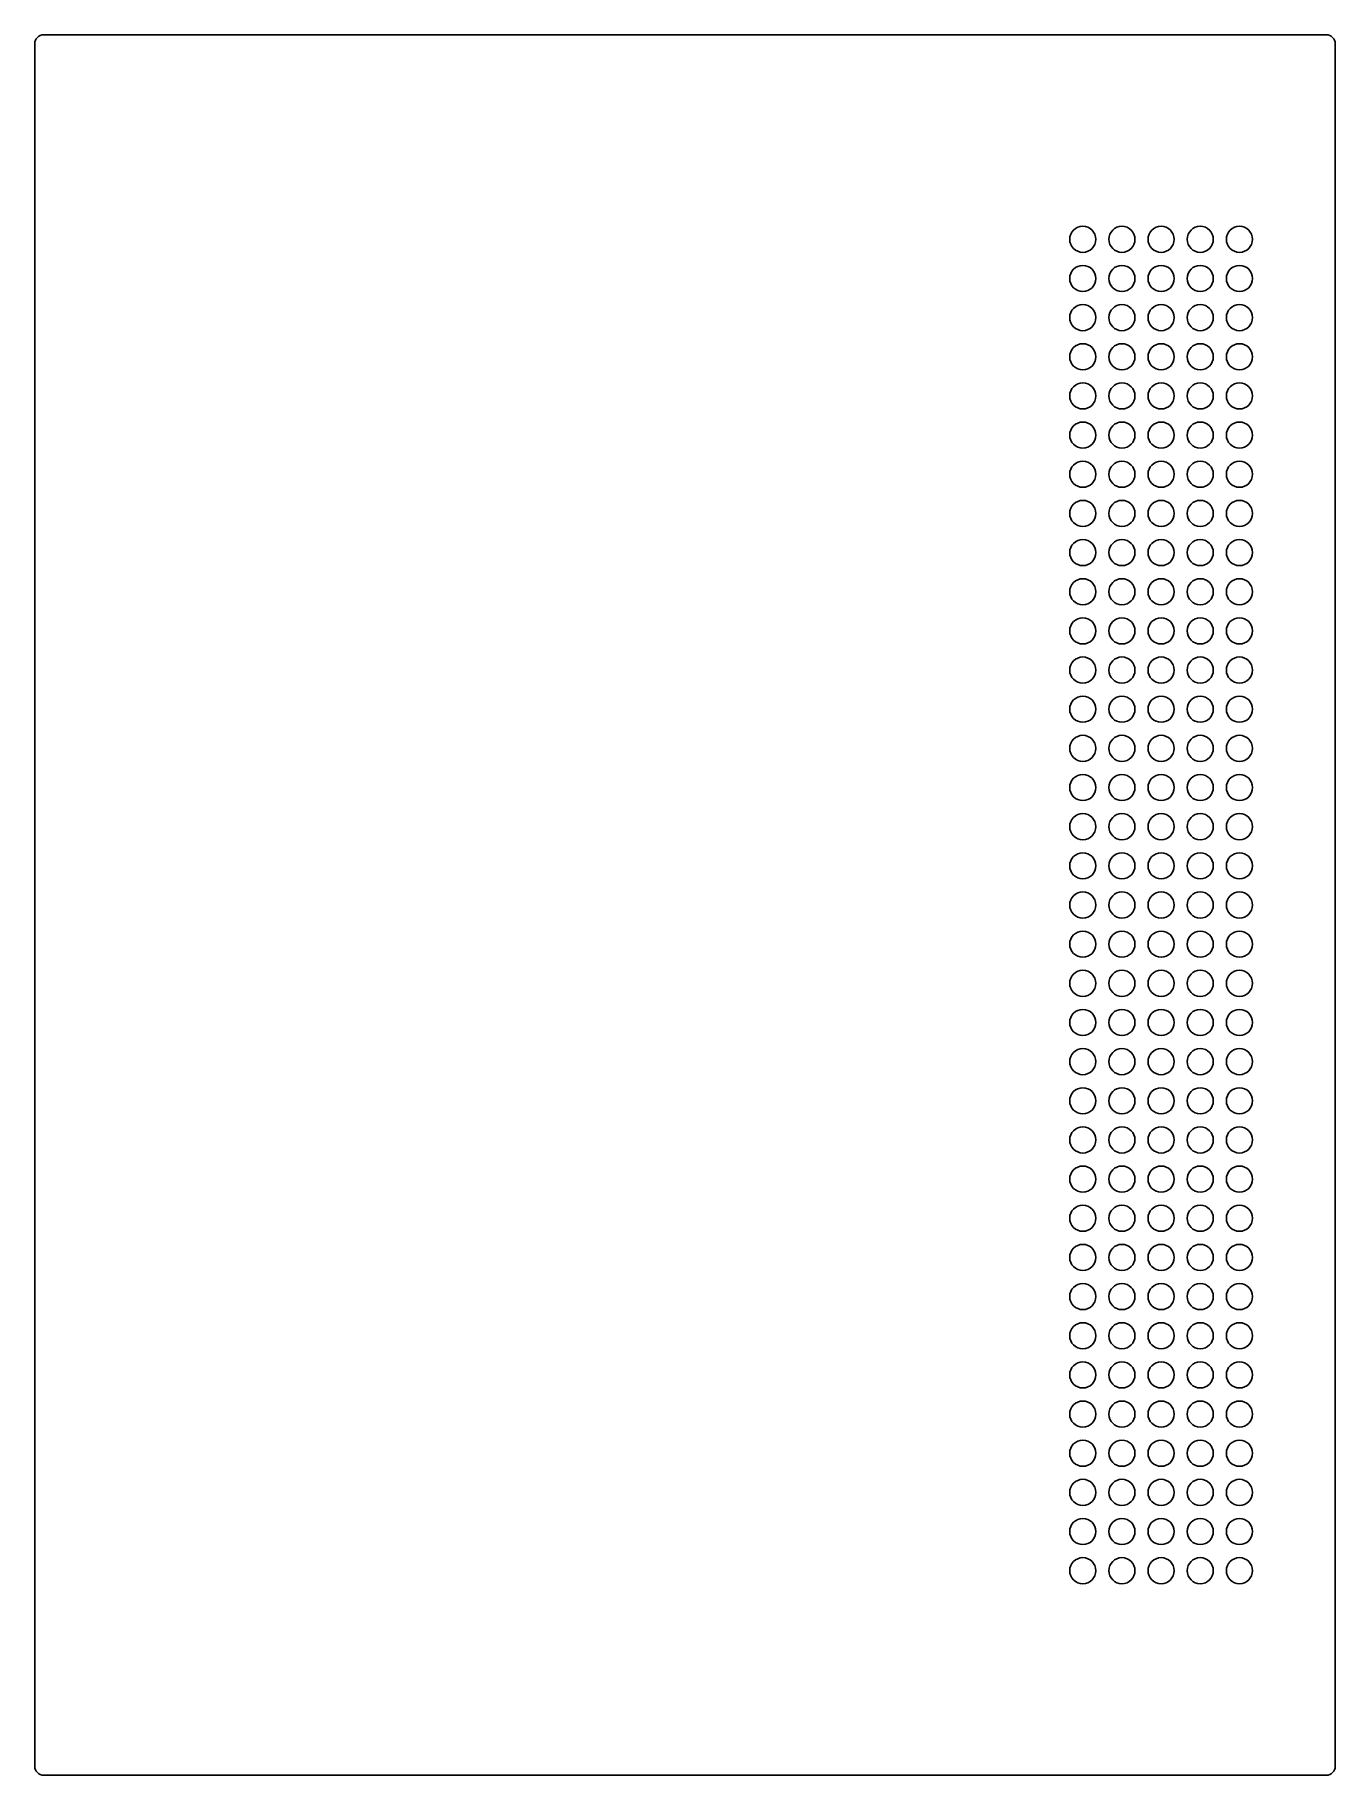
# Model space of a CAD drawing. Header units: millimetres. Extents: x -149 to 149, y -200 to 200.
import ezdxf

# ---------------------------------------------------------------- set-up
doc = ezdxf.new("R2010")
doc.units = ezdxf.units.MM

msp = doc.modelspace()

# ---------------------------------------------------------------- linework, layer by layer
msp.add_lwpolyline([(-147.4, 200, 0.414214), (-149.4, 198), (-149.4, -198, 0.414214), (-147.4, -200), (147.4, -200, 0.414214), (149.4, -198), (149.4, 198, 0.414214), (147.4, 200)], format="xyb", close=True)
for centre in [(91.4, 153), (100.4, 153), (109.4, 153), (118.4, 153), (127.4, 153), (91.4, 144), (100.4, 144), (109.4, 144), (118.4, 144), (127.4, 144), (91.4, 135), (100.4, 135), (109.4, 135), (118.4, 135), (127.4, 135), (91.4, 126), (100.4, 126), (109.4, 126), (118.4, 126), (127.4, 126), (91.4, 117), (100.4, 117), (109.4, 117), (118.4, 117), (127.4, 117), (91.4, 108), (100.4, 108), (109.4, 108), (118.4, 108), (127.4, 108), (91.4, 99), (100.4, 99), (109.4, 99), (118.4, 99), (127.4, 99), (91.4, 90), (100.4, 90), (109.4, 90), (118.4, 90), (127.4, 90), (91.4, 81), (100.4, 81), (109.4, 81), (118.4, 81), (127.4, 81), (91.4, 72), (100.4, 72), (109.4, 72), (118.4, 72), (127.4, 72), (91.4, 63), (100.4, 63), (109.4, 63), (118.4, 63), (127.4, 63), (91.4, 54), (100.4, 54), (109.4, 54), (118.4, 54), (127.4, 54), (91.4, 45), (100.4, 45), (109.4, 45), (118.4, 45), (127.4, 45), (91.4, 36), (100.4, 36), (109.4, 36), (118.4, 36), (127.4, 36), (91.4, 27), (100.4, 27), (109.4, 27), (118.4, 27), (127.4, 27), (91.4, 18), (100.4, 18), (109.4, 18), (118.4, 18), (127.4, 18), (91.4, 9), (100.4, 9), (109.4, 9), (118.4, 9), (127.4, 9), (91.4, 0), (100.4, 0), (109.4, 0), (118.4, 0), (127.4, 0), (91.4, -9), (100.4, -9), (109.4, -9), (118.4, -9), (127.4, -9), (91.4, -18), (100.4, -18), (109.4, -18), (118.4, -18), (127.4, -18), (91.4, -27), (100.4, -27), (109.4, -27), (118.4, -27), (127.4, -27), (91.4, -36), (100.4, -36), (109.4, -36), (118.4, -36), (127.4, -36), (91.4, -45), (100.4, -45), (109.4, -45), (118.4, -45), (127.4, -45), (91.4, -54), (100.4, -54), (109.4, -54), (118.4, -54), (127.4, -54), (91.4, -63), (100.4, -63), (109.4, -63), (118.4, -63), (127.4, -63), (91.4, -72), (100.4, -72), (109.4, -72), (118.4, -72), (127.4, -72), (91.4, -81), (100.4, -81), (109.4, -81), (118.4, -81), (127.4, -81), (91.4, -90), (100.4, -90), (109.4, -90), (118.4, -90), (127.4, -90), (91.4, -99), (100.4, -99), (109.4, -99), (118.4, -99), (127.4, -99), (91.4, -108), (100.4, -108), (109.4, -108), (118.4, -108), (127.4, -108), (91.4, -117), (100.4, -117), (109.4, -117), (118.4, -117), (127.4, -117), (91.4, -126), (100.4, -126), (109.4, -126), (118.4, -126), (127.4, -126), (91.4, -135), (100.4, -135), (109.4, -135), (118.4, -135), (127.4, -135), (91.4, -144), (100.4, -144), (109.4, -144), (118.4, -144), (127.4, -144), (91.4, -153), (100.4, -153), (109.4, -153), (118.4, -153), (127.4, -153)]:
    msp.add_circle(centre, 3)

doc.saveas('drawing.dxf')
